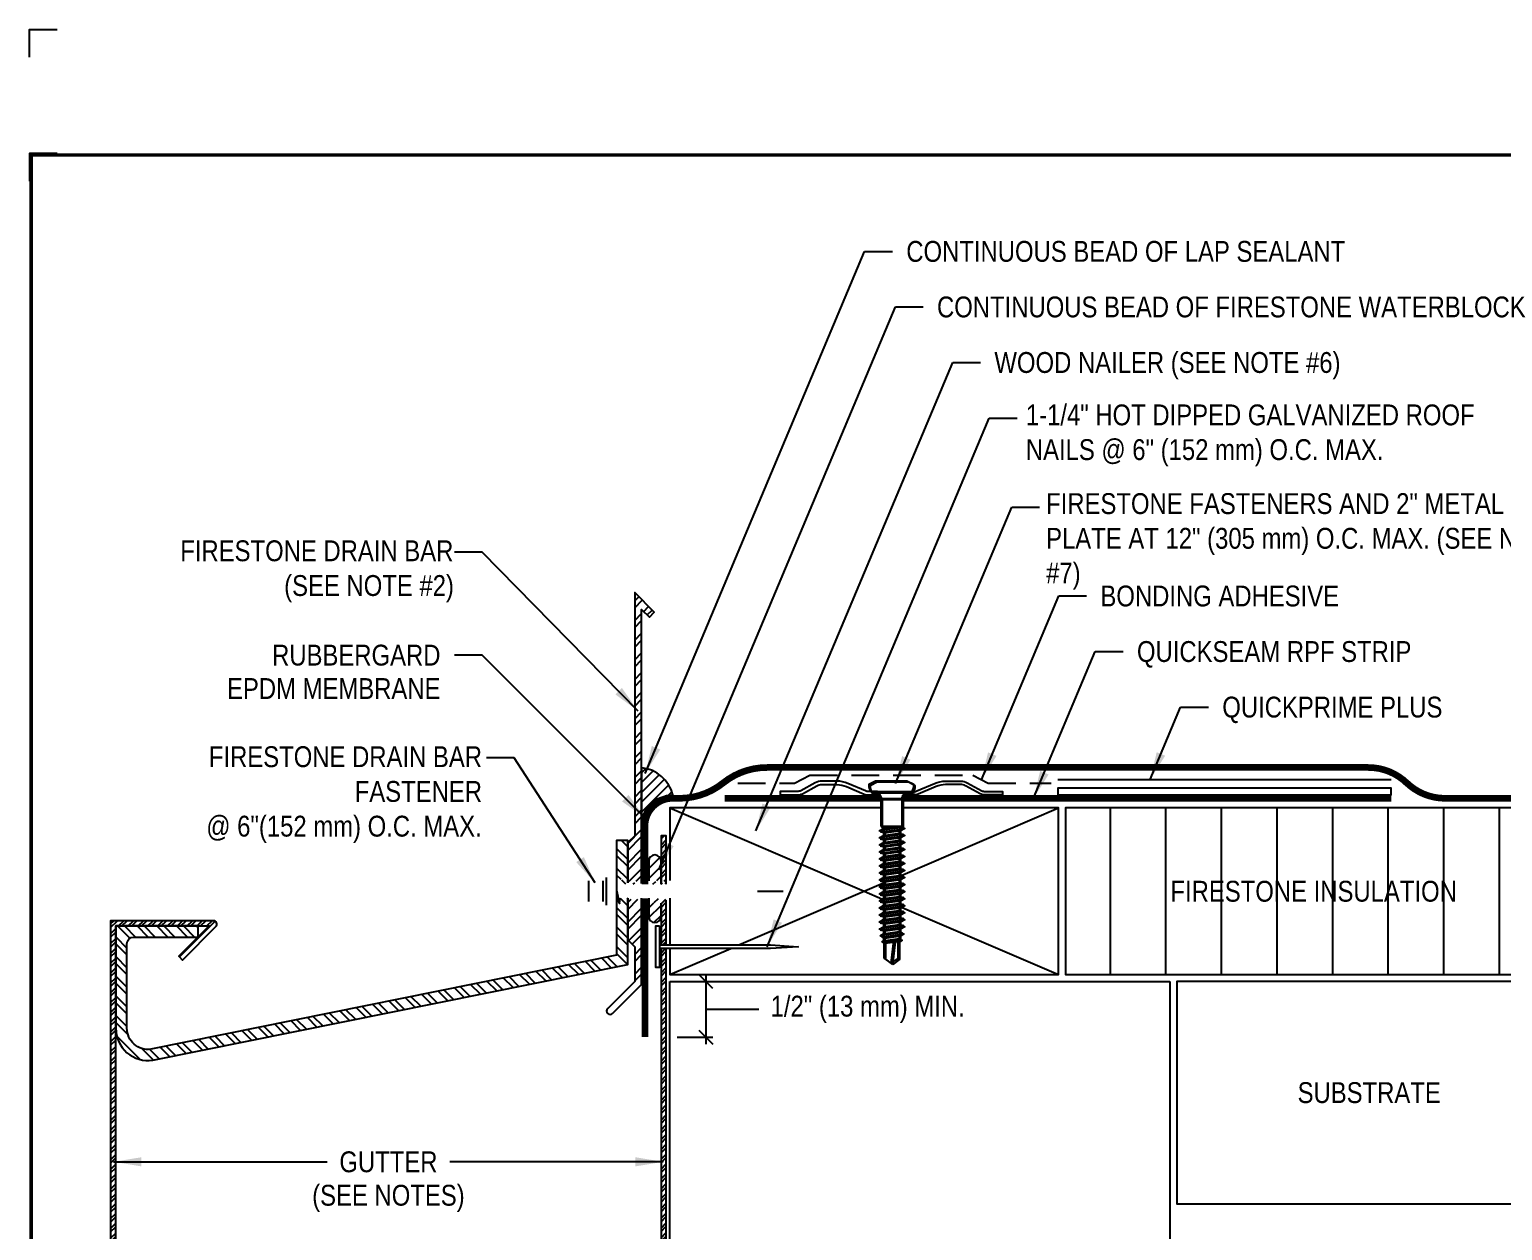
# Model space of a CAD drawing. Header units: inches. Extents: x 121.4 to 141.5, y 3.4 to 20.2.
# Drawn here: x 121.45 to 134.7, y 9.38 to 20.19 of the extents above; entities that cross this region are included whole.
import ezdxf
from ezdxf.enums import TextEntityAlignment as Align

# ---------------------------------------------------------------- set-up
doc = ezdxf.new("R2010")
doc.units = ezdxf.units.IN
doc.header["$MEASUREMENT"] = 0
doc.linetypes.add('HIDDEN', pattern=[0.375, 0.25, -0.125])
doc.layers.get('0').update_dxf_attribs({"linetype": 'CONTINUOUS'})
doc.layers.get('DEFPOINTS').update_dxf_attribs({"linetype": 'CONTINUOUS'})
for name, color, linetype in [('FSBP-ACCESSORY-FIRESTONE', 7, 'CONTINUOUS'), ('FSBP-ACCESSORY-OTHER', 7, 'CONTINUOUS'), ('FSBP-ADHESIVE', 1, 'HIDDEN'), ('FSBP-ANNO-NOTE', 7, 'CONTINUOUS'), ('FSBP-INSULATION', 7, 'CONTINUOUS'), ('FSBP-MEMBRANE', 7, 'CONTINUOUS'), ('FSBP-SEALANTS', 1, 'CONTINUOUS'), ('FSBP-SUBSTRATE-GENERIC', 9, 'CONTINUOUS'), ('FSBP-TTLB-BORDER', 7, 'CONTINUOUS'), ('FSBP-TTLB-TEXT', 7, 'CONTINUOUS'), ('FSBP-WALL-CURB', 9, 'CONTINUOUS'), ('FSBP-WOOD', 7, 'CONTINUOUS')]:
    doc.layers.add(name, color=color, linetype=linetype)
doc.styles.add('FSBP_ARIAL', font='arial.ttf')
doc.styles.add('FSBP_ARIAL_BOLD', font='')
doc.styles.add('FSBP_ARIAL_NAR', font='ARIALN.TTF')
doc.styles.get('FSBP_ARIAL_BOLD').set_extended_font_data('Arial Black')
doc.linetypes.add('ZIGZAG', pattern='A,0.0001,-0.2,[131,ltypeshp.shx,S=0.2,R=0,X=-0.2,Y=0],-0.4,[131,ltypeshp.shx,S=0.2,R=180,X=0.2,Y=0],-0.2', length=0.8001)
doc.dimstyles.new('FSBP-DIM', dxfattribs={"dimtxt": 0.1875, "dimasz": 0.125, "dimexe": 0.0625, "dimexo": 0.125, "dimgap": 0.125, "dimtad": 0, "dimdec": 0, "dimzin": 1, "dimdsep": 46, "dimlunit": 4, "dimtxsty": 'FSBP_ARIAL_NAR', "dimblk": 'OBLIQUE', "dimcen": 0.09375, "dimdle": 0.0625, "dimclrd": 256, "dimclre": 256, "dimclrt": 256, "dimadec": 0, "dimazin": 0, "dimtfac": 1, "dimtdec": 0, "dimtmove": 1, "dimatfit": 3, "dimfxl": 1, "dimtolj": 1, "dimtzin": 0, "dimlwd": -1, "dimlwe": -1, "dimarcsym": 0})
doc.dimstyles.new('FSBP-LEADER', dxfattribs={"dimtxt": 0.1875, "dimasz": 0.25, "dimexe": 0.0625, "dimexo": 0.125, "dimgap": 0.125, "dimtad": 0, "dimtih": 1, "dimtoh": 1, "dimdec": 4, "dimzin": 0, "dimdsep": 46, "dimlunit": 4, "dimtxsty": 'FSBP_ARIAL_NAR', "dimcen": 0.09375, "dimclrd": 256, "dimclre": 256, "dimclrt": 256, "dimadec": 0, "dimazin": 0, "dimtfac": 1, "dimtdec": 4, "dimtofl": 0, "dimtmove": 0, "dimatfit": 3, "dimfxl": 1, "dimtolj": 1, "dimtzin": 0, "dimlwd": -1, "dimlwe": -1, "dimarcsym": 0})

# ---------------------------------------------------------------- blocks, each defined once
blk = doc.blocks.new('TTLB-EPDM_2')
at = {"layer": 'DEFPOINTS', "linetype": 'Continuous', "ltscale": 1.75}
blk.add_lwpolyline([(-0.015625, 13.88083333333333), (-0.015625, 14.13083333333333), (0.234375, 14.13083333333333)], dxfattribs=at)
at = {"layer": 'DEFPOINTS', "color": 1}
blk.add_lwpolyline([(0.234375, 13.015625), (-0.015625, 13.015625), (-0.015625, 12.765625)], dxfattribs=at)
at = {"layer": 'FSBP-TTLB-BORDER', "const_width": 0.03125}
blk.add_lwpolyline([(20, 0), (20, 13), (0, 13), (0, 0)], dxfattribs=at)
at = {"layer": 'FSBP-TTLB-TEXT'}
for tag, height, style, p in [('MAXIMUM_WARRANTY', 0.1875, 'FSBP_ARIAL_BOLD', (18.03987100774941, 0.2240244307510579)), ('ACCPT_SYSTEMS', 0.21875, 'FSBP_ARIAL', (12.49438170418193, -1.23218745252656))]:
    blk.add_attdef(tag, text='', height=height, dxfattribs=dict(at, style=style)).set_placement(p, align=Align.MIDDLE_LEFT)
for tag, height, style, p in [('DETAIL_DESCP_LINE_1', 0.21875, 'FSBP_ARIAL_BOLD', (10.33118450231211, -0.2831249841755152)), ('DETAIL_DESCP_LINE_2', 0.21875, 'FSBP_ARIAL_BOLD', (10.33118450231211, -0.6812499208775904)), ('ISSUE_REV_DATE', 0.21875, 'FSBP_ARIAL', (16.84069633627263, -0.7282559425942452)), ('DETAIL_NUMBER', 0.4375, 'FSBP_ARIAL', (18.91941590748775, -0.8931630692489421))]:
    blk.add_attdef(tag, text='', height=height, dxfattribs=dict(at, style=style)).set_placement(p, align=Align.MIDDLE_CENTER)
blk = doc.blocks.new('FSBP_AG_FASTENER')
at = {"layer": 'FSBP-ACCESSORY-FIRESTONE'}
for points in [[(-0.25, -0.09375), (-0.25, 0.09375)], [(-0.125, 0.09375), (-0.125, -0.09375)], [(-0.09375, 0.125), (-0.09375, -0.125)], [(0.004680429791221741, 0.06249999999999289), (0, 0.07107394473515427)], [(0, 0.06249999999999289), (-2.842170943040401e-14, -0.0625), (0.02558858882824211, -0.109375), (0.03125, -0.0625)], [(2.842170943040401e-14, 0.01100984546043549), (0.02558858882824211, -0.109375)], [(1.267965214895611, 2.131628207280301e-14), (1.5, 0)]]:
    blk.add_lwpolyline(points, dxfattribs=at)
blk = doc.blocks.new('_OBLIQUE')
at = {"color": 0, "linetype": 'ByBlock'}
blk.add_line((-0.5, -0.5), (0.5, 0.5), dxfattribs=at)
blk = doc.blocks.new('*D7')
at = {"layer": 'DEFPOINTS', "color": 0, "transparency": 16777216}
for p in [(127.2085408732493, 11.61939023498712), (127.1510737113165, 11.11939023498712), (127.5327627350559, 11.11939023498712)]:
    blk.add_point(p, dxfattribs=at)
at = {"layer": 'FSBP-ANNO-NOTE', "transparency": 16777216}
for p, q in [((127.5327627350559, 11.68189023498712), (127.5327627350559, 11.05689023498712)), ((127.3335408732493, 11.61939023498712), (127.5952627350559, 11.61939023498712)), ((127.5327627350559, 11.36939023498712), (127.7621419023398, 11.36939023498709)), ((127.7621419023398, 11.36939023498709), (128.0121419023398, 11.36939023498709)), ((127.2760737113165, 11.11939023498712), (127.5952627350559, 11.11939023498712))]:
    blk.add_line(p, q, dxfattribs=at)
at = {"layer": 'FSBP-ANNO-NOTE', "transparency": 16777216, "xscale": 0.125, "yscale": 0.125, "zscale": 0.125}
for p, rotation in [((127.5327627350559, 11.61939023498712), 90), ((127.5327627350559, 11.11939023498712), 270)]:
    blk.add_blockref('_OBLIQUE', p, dxfattribs=dict(at, rotation=rotation))
at = {"layer": 'FSBP-ANNO-NOTE', "transparency": 16777216, "insert": (128.9900366840588, 11.36939023498712), "char_height": 0.1875, "attachment_point": 5, "style": 'FSBP_ARIAL_NAR'}
blk.add_mtext('\\A1;1/2" (13 mm) MIN.', dxfattribs=at)
blk = doc.blocks.new('FSBP_HOT-DIPPED-NAIL')
at = {"layer": 'FSBP-ACCESSORY-OTHER'}
blk.add_lwpolyline([(0, 0.1875), (0, -0.1875), (-0.03125, -0.1875), (-0.03125000000005684, 0.1875)], close=True, dxfattribs=at)
blk.add_lwpolyline([(0, 0.015625), (1, 0.015625), (1.25, 0), (1, -0.015625), (0, -0.015625)], dxfattribs=at)
blk = doc.blocks.new('FSBP_AP_FASTENER_02')
at = {"layer": 'FSBP-ACCESSORY-FIRESTONE'}
for p, q in [((-0.125, 0), (-0.09375, -0.0625)), ((0.09375, -0.0625), (0.125, 0)), ((-0.09375, -0.0625), (-0.09375, -0.3125)), ((-0.09375, -0.0625), (0.09375, -0.0625)), ((0.09375, -0.0625), (0.09375, -0.3125)), ((-0.09375, -0.3125), (-0.0703125, -0.3325892857142776)), ((-0.0703125, -0.3641565527315151), (-0.0703125, -0.3957238197487527)), ((0.0703125, -0.3440672670172376), (0.0703125, -0.3756345340344751)), ((-0.0703125, -0.4272910867660471), (-0.0703125, -0.4588583537832847)), ((-0.0703125, -0.4904256208005222), (-0.0703125, -0.5219928878178166)), ((0.0703125, -0.4072018010517695), (0.0703125, -0.4387690680690071)), ((0.0703125, -0.4703363350862446), (0.0703125, -0.501903602103539)), ((-0.0703125, -0.5535601548350542), (-0.0703125, -0.5851274218523486)), ((-0.0703125, -0.6166946888695861), (-0.0703125, -0.6482619558868237)), ((0.0703125, -0.5334708691207766), (0.0703125, -0.5650381361380141)), ((0.0703125, -0.5966054031553085), (0.0703125, -0.6281726701725461)), ((0.0703125, -0.6597399371897836), (0.0703125, -0.691307204207078)), ((-0.0703125, -0.6798292229041181), (-0.0703125, -0.7113964899213556)), ((-0.0703125, -0.7429637569385932), (-0.0703125, -0.7745310239558876)), ((0.0703125, -0.7228744712243156), (0.0703125, -0.7544417382415531)), ((0.0703125, -0.7860090052588475), (0.0703125, -0.8175762722760851)), ((-0.0703125, -0.8060982909731251), (-0.0703125, -0.8376655579903627)), ((-0.0703125, -0.8692328250076571), (-0.0703125, -0.9008000920248946)), ((0.0703125, -0.8491435392933226), (0.0703125, -0.880710806310617)), ((0.0703125, -0.9122780733278546), (0.0703125, -0.943845340345149)), ((-0.0703125, -0.9323673590421322), (-0.0703125, -0.9639346260594266)), ((-0.0703125, -0.9955018930766641), (-0.0703125, -1.027069160093902)), ((-0.0703125, -1.058636427111196), (-0.0703125, -1.090203694128434)), ((0.0703125, -0.9754126073623866), (0.0703125, -1.006979874379624)), ((0.0703125, -1.038547141396919), (0.0703125, -1.070114408414156)), ((-0.0703125, -1.121770961145671), (-0.0703125, -1.153338228162966)), ((-0.0703125, -1.184905495180203), (-0.0703125, -1.216472762197441)), ((0.0703125, -1.101681675431394), (0.0703125, -1.133248942448688)), ((0.0703125, -1.164816209465926), (0.0703125, -1.196383476483163)), ((-0.0703125, -1.248040029214735), (-0.0703125, -1.279607296231973)), ((-0.0703125, -1.31117456324921), (-0.0703125, -1.342741830266505)), ((0.0703125, -1.227950743500458), (0.0703125, -1.259518010517695)), ((0.0703125, -1.291085277534933), (0.0703125, -1.322652544552227)), ((-0.0625, -1.498492581068092), (-0.0625, -1.35740939234654)), ((0, -1.545367581068092), (0.02460623630037162, -1.344965644303613)), ((0.0625, -1.498492581068092), (0.0625, -1.339552249489429)), ((0, -1.545367581068092), (-0.06250000000002842, -1.498492581068092)), ((0.0625, -1.498492581068092), (0, -1.545367581068092))]:
    blk.add_line(p, q, dxfattribs=at)
blk.add_lwpolyline([(0.1875, 0, 0.1250000000000271), (0.203125, 0.0625), (0.140625, 0.09375), (-0.140625, 0.09375), (-0.203125, 0.0625, 0.1250000000000271), (-0.1875, 0)], format="xyb", close=True, dxfattribs=at)
for points in [[(-0.109375, -0.3539532763657576), (-0.0703125, -0.3325892857142776), (0.0703125, -0.3125), (0.109375, -0.3227032763657576), (0.0703125, -0.3440672670172376), (-0.0703125, -0.3641565527315151)], [(-0.109375, -0.4170878104002895), (-0.0703125, -0.3957238197487527), (0.0703125, -0.3756345340344751), (0.109375, -0.3858378104002895), (0.0703125, -0.4072018010517695), (-0.0703125, -0.4272910867660471)], [(-0.109375, -0.4802223444347646), (-0.0703125, -0.4588583537832847), (0.0703125, -0.4387690680690071), (0.109375, -0.4489723444347646), (0.0703125, -0.4703363350862446), (-0.0703125, -0.4904256208005222)], [(-0.109375, -0.5433568784692966), (-0.0703125, -0.5219928878178166), (0.0703125, -0.501903602103539), (0.109375, -0.5121068784692966), (0.0703125, -0.5334708691207766), (-0.0703125, -0.5535601548350542)], [(-0.109375, -0.6064914125038285), (-0.0703125, -0.5851274218523486), (0.0703125, -0.5650381361380141), (0.109375, -0.5752414125038285), (0.0703125, -0.5966054031553085), (-0.0703125, -0.6166946888695861)], [(-0.109375, -0.6696259465383037), (-0.0703125, -0.6482619558868237), (0.0703125, -0.6281726701725461), (0.109375, -0.6383759465383037), (0.0703125, -0.6597399371897836), (-0.0703125, -0.6798292229041181)], [(-0.109375, -0.7327604805728356), (-0.0703125, -0.7113964899213556), (0.0703125, -0.691307204207078), (0.109375, -0.7015104805728356), (0.0703125, -0.7228744712243156), (-0.0703125, -0.7429637569385932)], [(-0.109375, -0.7958950146073676), (-0.0703125, -0.7745310239558876), (0.0703125, -0.7544417382415531), (0.109375, -0.7646450146073676), (0.0703125, -0.7860090052588475), (-0.0703125, -0.8060982909731251)], [(-0.109375, -0.8590295486418427), (-0.0703125, -0.8376655579903627), (0.0703125, -0.8175762722760851), (0.109375, -0.8277795486418427), (0.0703125, -0.8491435392933226), (-0.0703125, -0.8692328250076571)], [(-0.109375, -0.9221640826763746), (-0.0703125, -0.9008000920248946), (0.0703125, -0.880710806310617), (0.109375, -0.8909140826763746), (0.0703125, -0.9122780733278546), (-0.0703125, -0.9323673590421322)], [(-0.109375, -0.9852986167109066), (-0.0703125, -0.9639346260594266), (0.0703125, -0.943845340345149), (0.109375, -0.9540486167109066), (0.0703125, -0.9754126073623866), (-0.0703125, -0.9955018930766641)], [(-0.109375, -1.048433150745382), (-0.0703125, -1.027069160093902), (0.0703125, -1.006979874379624), (0.109375, -1.017183150745382), (0.0703125, -1.038547141396919), (-0.0703125, -1.058636427111196)], [(-0.109375, -1.111567684779914), (-0.0703125, -1.090203694128434), (0.0703125, -1.070114408414156), (0.109375, -1.080317684779914), (0.0703125, -1.101681675431394), (-0.0703125, -1.121770961145671)], [(-0.109375, -1.174702218814446), (-0.0703125, -1.153338228162966), (0.0703125, -1.133248942448688), (0.109375, -1.143452218814446), (0.0703125, -1.164816209465926), (-0.0703125, -1.184905495180203)], [(-0.109375, -1.237836752848978), (-0.0703125, -1.216472762197441), (0.0703125, -1.196383476483163), (0.109375, -1.206586752848978), (0.0703125, -1.227950743500458), (-0.0703125, -1.248040029214735)], [(-0.099609375, -1.29957619759773), (-0.0703125, -1.279607296231973), (0.0703125, -1.259518010517695), (0.099609375, -1.271116376169175), (0.0703125, -1.291085277534933), (-0.0703125, -1.31117456324921)], [(-0.0849609375, -1.352726280949355), (-0.0703125, -1.342741830266505), (0.0703125, -1.322652544552227), (0.0849609375, -1.328451727377967), (0.0703125, -1.338436178060817), (-0.0703125, -1.358525463775095)]]:
    blk.add_lwpolyline(points, close=True, dxfattribs=at)
blk.add_lwpolyline([(-0.09375, -0.3125), (0.09375, -0.3125)], dxfattribs=at)
blk = doc.blocks.new('FSBP_AP_FASTENER_W_2inPLATE_2')
blk.add_line((-0.125, 0.03125), (0.125, 0.03125))
at = {"layer": 'FSBP-ACCESSORY-FIRESTONE'}
for p, q in [((-0.125, 0), (-0.109375, 0)), ((0.125, 0), (0.109375, 0))]:
    blk.add_line(p, q, dxfattribs=at)
for points in [[(-1, 0), (-0.8440621258972669, 0, 0.125489241710454), (-0.7991697386460146, 0.01144729003925704), (-0.6692681354566616, 0.08230270996074296, -0.1254892417105026), (-0.6243757482053525, 0.09375), (-0.4888144254886129, 0.09375, -0.1015700823222099), (-0.4026445789244235, 0.07606297531646078), (-0.24285132786963, 0.007580153435810644, 0.1015700823222143), (-0.2059213936278184, 0), (-0.125, 0), (-0.125, 0.03125), (-0.2059213936278184, 0.03125, -0.1015700823222341), (-0.230541349789064, 0.03630343562389271), (-0.3903346008438575, 0.1047862575045144, 0.1015700823222067), (-0.4888144254886129, 0.125), (-0.6243757482053525, 0.125, 0.1254892417105185), (-0.6842322645404693, 0.109736946614305), (-0.8141338677297654, 0.0388815266928475, -0.1254892417104541), (-0.8440621258972669, 0.03125), (-1, 0.03125)], [(1, 0), (0.8440621258972669, 0, -0.125489241710454), (0.7991697386460146, 0.01144729003925704), (0.6692681354566616, 0.08230270996074296, 0.1254892417105026), (0.6243757482053525, 0.09375), (0.4888144254886129, 0.09375, 0.1015700823222099), (0.4026445789244235, 0.07606297531646078), (0.24285132786963, 0.007580153435810644, -0.1015700823222143), (0.2059213936278184, 0), (0.125, 0), (0.125, 0.03125), (0.2059213936278184, 0.03125, 0.1015700823222341), (0.230541349789064, 0.03630343562389271), (0.3903346008438575, 0.1047862575045144, -0.1015700823222067), (0.4888144254886129, 0.125), (0.6243757482053525, 0.125, -0.1254892417105185), (0.6842322645404693, 0.109736946614305), (0.8141338677297654, 0.0388815266928475, 0.1254892417104541), (0.8440621258972669, 0.03125), (1, 0.03125)]]:
    blk.add_lwpolyline(points, format="xyb", close=True, dxfattribs=at)
blk.add_blockref('FSBP_AP_FASTENER_02', (0, 0.03125), dxfattribs=at)

msp = doc.modelspace()

# ---------------------------------------------------------------- hatches: boundary and pattern name
at = {"layer": 'FSBP-ACCESSORY-FIRESTONE'}
h = msp.add_hatch(dxfattribs=at)
h.set_pattern_fill('STEEL', color=256, style=0)
h.set_pattern_definition([(45, (-5.684341886080801e-14, -17.51166666666694), (-0.08838834764831843, 0.08838834764831845), []), (45, (-5.684341886080801e-14, -17.44916666666694), (-0.08838834764831843, 0.08838834764831845), [])])
h.paths.add_polyline_path([(126.9559188014746, 14.9685018873388), (127.0260013229471, 14.8984193658664), (127.0701954967713, 14.94261353969054), (126.8934188014746, 15.11939023498717), (126.8934188014746, 12.93189023498718), (126.8309188014746, 12.86939023498713), (126.8309188014746, 12.50738586475237), (126.8350106424376, 12.54126523498714), (126.8605992312659, 12.49439023498713), (126.8918492312658, 12.49439023498713), (126.8975106424376, 12.5412652349871), (126.9230992312659, 12.49439023498713), (126.9543492312658, 12.49439023498714), (126.9559188014746, 12.50738586475225)])
h.paths.add_polyline_path([(126.9559188014746, 12.36939023498714), (126.9496688014746, 12.36939023498714), (126.9440073903028, 12.32251523498712), (126.9184188014746, 12.36939023498712), (126.8871688014746, 12.36939023498714), (126.8815073903028, 12.32251523498718), (126.8559188014746, 12.36939023498712), (126.8309188014746, 12.36939023498713), (126.8309188014746, 11.99439023498714), (126.8934188014746, 11.9318902349871), (126.8934188014746, 11.61939023498711), (126.6503508454417, 11.37632227895422, 1), (126.6945450192659, 11.33212810513004), (126.9559188014746, 11.59350188733872)])
at = {"layer": 'FSBP-ACCESSORY-OTHER'}
h = msp.add_hatch(dxfattribs=at)
h.set_pattern_fill('STEEL', color=256, scale=0.5, style=0)
h.set_pattern_definition([(45, (21.17436729753064, -18.09792686091571), (-0.04419417382415922, 0.04419417382415922), []), (45, (21.17436729753064, -18.06667686091571), (-0.04419417382415922, 0.04419417382415922), [])])
h.paths.add_polyline_path([(127.1773666726061, 11.91721380666641), (127.1304916726061, 11.9172138066664), (127.1304916726061, 7.713449284570366), (123.6109964957155, 7.713449284570363), (122.2242416726062, 9.100204107679673), (122.2242416726062, 12.1196992845703), (123.0642004118698, 12.1196992845703), (122.7906676516447, 11.84616652434522), (122.8238132820129, 11.81302089397707), (123.1240195856941, 12.11322719765825, 0.6681786379193009), (123.101922498782, 12.16657428457033), (122.1773666726061, 12.16657428457033), (122.1773666726061, 9.080787846943409), (123.5915802349792, 7.666574284570331), (127.1773666726061, 7.666574284570331)])
h.paths.add_polyline_path([(127.1773666726061, 12.35299888718342), (127.1684188014746, 12.36939023498714), (127.1371688014746, 12.36939023498714), (127.1315073903029, 12.32251523498711), (127.1304916726061, 12.32437589902587), (127.1304916726061, 11.94846380666641), (127.1773666726061, 11.9484638066664)])
h.paths.add_polyline_path([(127.1773666726061, 12.93189023498712), (127.1304916726061, 12.93189023498712), (127.1304916726061, 12.5081853933874), (127.1304916726061, 12.49439023498713), (127.1418492312658, 12.49439023498714), (127.1475106424376, 12.54126523498714), (127.1730992312659, 12.49439023498713), (127.1773666726061, 12.49439023498713)])
h = msp.add_hatch(dxfattribs=at)
h.set_pattern_fill('STEEL', color=256, angle=90, style=0)
h.set_pattern_definition([(135, (21.17436729753064, -18.09792686091571), (-0.08838834764831845, -0.08838834764831843), []), (135, (21.11186729753064, -18.09792686091571), (-0.08838834764831845, -0.08838834764831843), [])])
h.paths.add_polyline_path([(126.8309188014746, 11.77383298787743), (126.8309188014746, 12.36939023498713), (126.8246688014746, 12.36939023498714), (126.8190073903029, 12.32251523498714), (126.7934188014746, 12.36939023498712), (126.7621688014746, 12.36939023498715), (126.7565073903029, 12.32251523498714), (126.7309188014746, 12.36939023498709), (126.7309188014746, 11.85566642883031), (122.5399328653352, 11.00979992572682, -0.4538244823448714), (122.3242416726062, 11.19849419143824), (122.3242416726062, 11.9571992845703, -0.414213562373088), (122.3867416726062, 12.0196992845703), (122.9642004118698, 12.0196992845703), (122.9642004118698, 12.1196992845703), (122.2242416726062, 12.1196992845703), (122.2242416726062, 11.19849419143825, 0.4576076813982518), (122.5568289330833, 10.9111936218631)])
h.paths.add_polyline_path([(126.8309188014746, 12.88718848291501), (126.7309188014746, 12.88718848291501), (126.7309188014746, 12.50296417972227), (126.7355992312659, 12.49439023498713), (126.7668492312658, 12.49439023498713), (126.7725106424376, 12.54126523498714), (126.7980992312658, 12.49439023498715), (126.8293492312658, 12.49439023498714), (126.8309188014746, 12.5073858647524)])
at = {"layer": 'FSBP-INSULATION'}
h = msp.add_hatch(dxfattribs=at)
h.set_pattern_fill('LINE', color=256, scale=4, angle=90, style=0)
h.set_pattern_definition([(90, (-86.82563270246965, -30.43506288368122), (-0.5, 3.061515884555943e-17), [])])
h.paths.add_polyline_path([(135.2356895388299, 11.68189023498714), (135.2356895388299, 12.4318902349871), (135.063972200114, 12.49439023498711), (135.2356895388299, 12.55689023498712), (135.2356895388299, 13.18189023498712), (130.7710408732493, 13.18189023498712), (130.7710408732493, 11.68189023498711)])
h.paths.add_polyline_path([(131.6660208165444, 12.28643704603759), (134.3407095955348, 12.28643704603759), (134.3407095955348, 12.57747132298166), (131.6660208165444, 12.57747132298166)], flags=24)
at = {"layer": 'FSBP-SEALANTS'}
h = msp.add_hatch(dxfattribs=at)
h.set_pattern_fill('ANSI31', color=256, scale=0.5, style=0)
h.set_pattern_definition([(45, (-0.7886067369431942, -18.16784585192813), (-0.04419417382415922, 0.04419417382415922), [])])
h.paths.add_polyline_path([(126.9559188014746, 13.54401542344575), (126.9559188014746, 13.01822124397567, -0.4142135623731481), (127.2359188014746, 13.29822124397564, 0.3182137565610088)])
h = msp.add_hatch(dxfattribs=at)
h.set_pattern_fill('ANSI31', color=256, scale=0.5, style=0)
h.set_pattern_definition([(45, (-5.684341886080801e-14, -17.51166666666694), (-0.04419417382415922, 0.04419417382415922), [])])
h.paths.add_polyline_path([(127.1304916726061, 12.70402497266712, 1), (127.0206602961006, 12.70402497266712), (127.0206602961006, 12.52594485250361), (127.0225106424376, 12.54126523498718), (127.0480992312659, 12.49439023498709), (127.0793492312659, 12.49439023498714), (127.0850106424376, 12.54126523498713), (127.1105992312658, 12.4943902349871), (127.1304916726061, 12.49439023498713)])
h.paths.add_polyline_path([(127.1304916726061, 12.32437589902587), (127.1059188014746, 12.36939023498713), (127.0746688014746, 12.36939023498713), (127.0690073903029, 12.32251523498713), (127.0434188014746, 12.36939023498715), (127.0206602961005, 12.36939023498714), (127.0206602961006, 12.20402497266712, 1), (127.1304916726061, 12.20402497266712)])

# ---------------------------------------------------------------- linework, layer by layer
at = {"layer": 'FSBP-ACCESSORY-FIRESTONE'}
msp.add_lwpolyline([(126.9559188014746, 12.50296417972222), (126.9559188014746, 14.96850188733881), (127.0260013229471, 14.8984193658664), (127.0701954967713, 14.94261353969053), (126.8934188014746, 15.11939023498717), (126.8934188014746, 12.93189023498717), (126.8309188014746, 12.86939023498714), (126.8309188014746, 12.50738586475232)], dxfattribs=at)
msp.add_lwpolyline([(126.8309188014746, 12.36939023498712), (126.8309188014746, 11.99439023498714), (126.8934188014746, 11.93189023498712), (126.8934188014746, 11.61939023498712), (126.6503508454417, 11.37632227895423, 0.9999999999998391), (126.6945450192659, 11.33212810513003), (126.9559188014746, 11.59350188733872), (126.9559188014746, 12.369390234987)], format="xyb", dxfattribs=at)
at = {"layer": 'FSBP-ACCESSORY-OTHER'}
for points in [[(126.8309188014746, 12.50738586475232), (126.8309188014746, 12.88718848291501), (126.7309188014746, 12.88718848291501), (126.7309188014746, 11.85566642883032), (122.5399328653352, 11.00979992572682, -0.4538244823449053), (122.3242416726062, 11.19849419143826), (122.3242416726062, 11.9571992845703, -0.4142135623730882), (122.3867416726062, 12.0196992845703), (122.9642004118698, 12.0196992845703)], [(122.9642004118698, 12.0196992845703), (122.9642004118698, 12.1196992845703), (122.2242416726062, 12.1196992845703), (122.2242416726062, 11.19849419143828, 0.4576076813983045), (122.5568289330833, 10.9111936218631), (126.8309188014746, 11.77383298787743), (126.8309188014746, 12.36939023498712)], [(127.1304916726061, 11.9172138066664), (127.1304916726061, 7.713449284570366), (123.6109964957155, 7.713449284570363), (122.2242416726062, 9.100204107679676), (122.2242416726062, 12.1196992845703), (123.0642004118698, 12.1196992845703), (122.7906676516447, 11.8461665243452), (122.8238132820129, 11.81302089397706), (123.1240195856941, 12.11322719765825, 0.6681786379193005), (123.101922498782, 12.16657428457033), (122.1773666726062, 12.16657428457033), (122.1773666726061, 9.080787846943423), (123.5915802349792, 7.666574284570331), (127.1773666726061, 7.666574284570331), (127.1773666726061, 11.9172138066664)]]:
    msp.add_lwpolyline(points, format="xyb", dxfattribs=at)
for points in [[(127.1773666726061, 12.49439023498712), (127.1773666726061, 12.93189023498712), (127.1304916726061, 12.93189023498712), (127.1304916726061, 12.49439023498709)], [(127.1773666726061, 11.9484638066664), (127.1773666726061, 12.35299888718341)], [(127.1304916726061, 12.32437589902588), (127.1304916726061, 11.9484638066664)]]:
    msp.add_lwpolyline(points, dxfattribs=at)
at = {"layer": 'FSBP-ADHESIVE', "linetype": 'ZIGZAG', "ltscale": 0.17}
msp.add_line((130.7023553506272, 13.43697124397564), (133.7023553506272, 13.43697124397564), dxfattribs=at)
at = {"layer": 'FSBP-ADHESIVE', "linetype": 'HIDDEN'}
msp.add_lwpolyline([(127.8214018188269, 13.40506569969296), (128.3313986764891, 13.40506569969296), (128.4688986764892, 13.47563056390199), (129.9358120247651, 13.47563056390201), (130.0733120247652, 13.40506569969296), (130.6398553506272, 13.405065699693)], dxfattribs=at)
at = {"layer": 'FSBP-INSULATION'}
msp.add_lwpolyline([(135.23568953883, 13.18189023498712), (130.7710408732493, 13.18189023498712), (130.7710408732493, 11.68189023498712), (135.2356895388299, 11.68189023498714)], dxfattribs=at)
at = {"layer": 'FSBP-MEMBRANE', "const_width": 0.06}
msp.add_lwpolyline([(135.2356895388299, 13.26822124397564), (134.1869621318137, 13.26822124397564, -0.1989123673796558), (133.8334087412205, 13.41466785338235), (133.8488019600339, 13.39927463456893, 0.1989123673796558), (133.4952485694406, 13.54572124397564), (128.8471877799203, 13.54572124397564), (128.0842213704785, 13.54572124397564, 0.1708514133413015), (127.6900196007629, 13.40697124397564, -0.1708514133412986), (127.2958178310473, 13.26822124397563), (127.2359188014746, 13.26822124397563, 0.4142135623730951), (126.9859188014746, 13.01822124397563), (126.9859188014746, 12.49439023498711)], format="xyb", dxfattribs=at)
for points in [[(127.7023553506272, 13.26822124397564), (129.1086053506272, 13.26822124397564)], [(129.2961053506272, 13.26822124397564), (133.7023553506272, 13.26822124397564)], [(126.9859188014746, 12.36939023498714), (126.9859188014746, 11.11939023498712)]]:
    msp.add_lwpolyline(points, dxfattribs=at)
at = {"layer": 'FSBP-MEMBRANE'}
msp.add_lwpolyline([(130.7023553506272, 13.29822124397564), (133.7023553506272, 13.29822124397564), (133.7023553506272, 13.35822124397564), (130.7023553506272, 13.35822124397564)], close=True, dxfattribs=at)
at = {"layer": 'FSBP-SEALANTS'}
msp.add_lwpolyline([(126.9559188014746, 13.00049205644894), (126.9559188014746, 13.00049205644894), (126.9559188014746, 13.01822124397563, -0.4142135623731322), (127.2359188014746, 13.29822124397564, 0.3182137565610088), (126.9559188014746, 13.54401542344575)], format="xyb", close=True, dxfattribs=at)
at = {"layer": 'FSBP-SEALANTS', "linetype": 'Continuous'}
for points in [[(127.1304916726061, 12.49439023498709), (127.1304916726061, 12.70402497266712, 0.9999999999999999), (127.0206602961006, 12.70402497266712), (127.0206602961006, 12.52594485250365)], [(127.0206602961006, 12.36939023498714), (127.0206602961006, 12.20402497266712, 0.999999999999935), (127.1304916726061, 12.20402497266712), (127.1304916726061, 12.32437589902588)]]:
    msp.add_lwpolyline(points, format="xyb", dxfattribs=at)
at = {"layer": 'FSBP-SUBSTRATE-GENERIC'}
msp.add_lwpolyline([(135.2356895388299, 11.61939023498717), (131.7710408732493, 11.61939023498712), (131.7710408732493, 9.619390234987144), (135.23568953883, 9.619390234987144)], dxfattribs=at)
at = {"layer": 'FSBP-WALL-CURB', "linetype": 'Continuous'}
for p, q in [((127.2085408732493, 11.61939023498712), (131.7085408732493, 11.61939023498712)), ((127.2085408732493, 6.991940932469269), (127.2085408732493, 11.61939023498712)), ((131.7085408732492, 11.61939023498712), (131.7085408732493, 6.991940932469241))]:
    msp.add_line(p, q, dxfattribs=at)
at = {"layer": 'FSBP-WOOD'}
for p, q in [((127.2085408732493, 13.18189023498712), (128.9585408732493, 12.43189023498714)), ((129.285010164502, 12.57180564552396), (130.7085408732493, 13.18189023498712)), ((127.8305458738343, 11.94846380666641), (129.1320428506272, 12.5062482252919)), ((128.9585408732493, 12.43189023498712), (129.1238373573835, 12.3610488846439)), ((129.2791674432734, 12.29447884783394), (130.7085408732493, 11.68189023498712)), ((127.2085408732493, 11.68189023498712), (127.7576292071677, 11.9172138066664))]:
    msp.add_line(p, q, dxfattribs=at)
for points in [[(127.2085408732493, 11.9172138066664), (127.2085408732493, 11.68189023498712), (130.7085408732493, 11.68189023498712), (130.7085408732493, 13.18189023498712), (129.2961053506272, 13.18189023498712)], [(129.1086053506272, 13.18189023498712), (127.2085408732493, 13.18189023498712), (127.2085408732493, 12.52909593150268)], [(127.2085408732493, 12.36939023498715), (127.2085408732493, 11.9484638066664)]]:
    msp.add_lwpolyline(points, dxfattribs=at)

# ---------------------------------------------------------------- block references
msp.add_blockref('TTLB-EPDM_2', (121.4627011304551, 6.057628829768753))
at = {"layer": 'FSBP-ACCESSORY-FIRESTONE'}
for name, p in [('FSBP_AP_FASTENER_W_2inPLATE_2', (129.2023553506272, 13.29822124397564)), ('FSBP_AP_FASTENER_02', (129.215708078588, 13.31913466106857)), ('FSBP_AG_FASTENER', (126.7309188014746, 12.43189023498714))]:
    msp.add_blockref(name, p, dxfattribs=at)
at = {"layer": 'FSBP-ACCESSORY-OTHER'}
msp.add_blockref('FSBP_HOT-DIPPED-NAIL', (127.1161081347026, 11.9328388066664), dxfattribs=at)

# ---------------------------------------------------------------- texts
at = {"layer": 'FSBP-ANNO-NOTE', "style": 'FSBP_ARIAL_NAR'}
for s, p in [('CONTINUOUS BEAD OF LAP SEALANT', (129.3377378962111, 18.19099203971519)), ('CONTINUOUS BEAD OF FIRESTONE WATERBLOCK', (129.6140954148826, 17.6909920397152)), ('WOOD NAILER (SEE NOTE #6)', (130.1305066354232, 17.1909920397152)), ('BONDING ADHESIVE', (131.0846020976387, 15.0894295397152)), ('QUICKSEAM RPF STRIP', (131.4132675910232, 14.5894295397152)), ('QUICKPRIME PLUS', (132.1813379686112, 14.0894295397152))]:
    msp.add_text(s, height=0.1875, dxfattribs=at).set_placement(p, align=Align.MIDDLE_LEFT)
for s, p in [('RUBBERGARD', (125.14565016331, 14.55703945220943)), ('EPDM MEMBRANE', (125.14565016331, 14.25625820220943))]:
    msp.add_text(s, height=0.1875, dxfattribs=at).set_placement(p, align=Align.MIDDLE_RIGHT)
for s, p in [('FIRESTONE INSULATION', (133.0033652060396, 12.43189023498712)), ('SUBSTRATE', (133.5033652060397, 10.61939023498713)), ('GUTTER', (124.6773666726061, 9.996587461313204)), ('(SEE NOTES)', (124.6773666726061, 9.695806211313204))]:
    msp.add_text(s, height=0.1875, dxfattribs=at).set_placement(p, align=Align.MIDDLE_CENTER)
at = {"layer": 'FSBP-ANNO-NOTE', "char_height": 0.1875, "attachment_point": 1, "style": 'FSBP_ARIAL_NAR'}
for s, width, heights, insert in [('1-1/4" HOT DIPPED GALVANIZED ROOF NAILS @ 6" (152 mm) O.C. MAX.', 4.149195061381761, [0.5969202524029216], (130.4134960349511, 16.81314934865804)), ('FIRESTONE FASTENERS AND 2" METAL PLATE AT 12" (305 mm) O.C. MAX. (SEE NOTE #7)', 4.836309228681785, [0.5969202524029216], (130.5959151494571, 16.01473082603479)), ('\\pi0.29982;FIRESTONE DRAIN BAR \\P\\pi1.2351;(SEE NOTE #2)', 2.73693146198832, [0.6198062688469514], (122.5040684317308, 15.58980919425902)), ('\\pi0.26469;FIRESTONE DRAIN BAR \\P\\pi1.5773;FASTENER\\P\\pi0.18194; @ 6"(152 mm) O.C. MAX.', 2.701803299241362, [1.050554206105418], (122.796864224742, 13.7365906296295))]:
    msp.add_mtext_dynamic_manual_height_columns(s, width=width, gutter_width=5, heights=heights, dxfattribs=dict(at, insert=insert))

# ---------------------------------------------------------------- dimensions: what is measured, and where the dimension line sits
at = {"layer": 'FSBP-ANNO-NOTE'}
dim = msp.add_linear_dim(base=(127.5327627350559, 11.11939023498712), p1=(127.2085408732493, 11.61939023498712), p2=(127.1510737113165, 11.11939023498712), angle=270, text='1/2" (13 mm) MIN.', dimstyle='FSBP-DIM', override={"dimtih": 1, "dimtoh": 1}, dxfattribs=at)
dim.commit()
dim.dimension.update_dxf_attribs({"geometry": '*D7', "text_midpoint": (128.1371419023398, 11.36939023498712), "dimtype": 160})

# ---------------------------------------------------------------- leaders
for points in [[(126.9887079622505, 13.4928554732934), (128.9627378962111, 18.19099203971519), (129.2127378962111, 18.19099203971519)], [(127.1100328276406, 12.62388205255649), (129.2390954148826, 17.6909920397152), (129.4890954148826, 17.6909920397152)], [(127.983946587135, 12.97472819321142), (129.7555066354232, 17.1909920397152), (130.0055066354232, 17.1909920397152)], [(128.0848921017773, 11.93276095116094), (130.0841721288077, 16.6909920397152), (130.3341721288077, 16.6909920397152)], [(129.2408959169071, 13.40180324141384), (130.2864574749402, 15.8902107897152), (130.5364574749402, 15.8902107897152)], [(126.9246688014746, 14.05372964913938), (125.52065016331, 15.48282070220943), (125.27065016331, 15.48282070220943)], [(130.0145491407285, 13.43522275374811), (130.7096020976387, 15.0894295397152), (130.9596020976387, 15.0894295397152)], [(130.4831315944608, 13.26822124397564), (131.0382675910232, 14.5894295397152), (131.2882675910232, 14.5894295397152)], [(126.9859188014746, 13.09244193366204), (125.52065016331, 14.55703945220943), (125.27065016331, 14.55703945220943)], [(131.5321926371076, 13.43697124397564), (131.8063379686112, 14.0894295397152), (132.0563379686112, 14.0894295397152)], [(126.537635533609, 12.50671233367216), (125.8103550838991, 13.63125820220943), (125.5591472783065, 13.63125820220943)], [(122.2042416726062, 9.996587461313204), (124.1262044643748, 9.996587461313204)], [(127.1504916726061, 9.996587461313204), (125.2285288808375, 9.996587461313204)]]:
    msp.add_leader(points, dimstyle='FSBP-LEADER', dxfattribs=at)

doc.saveas('drawing.dxf')
